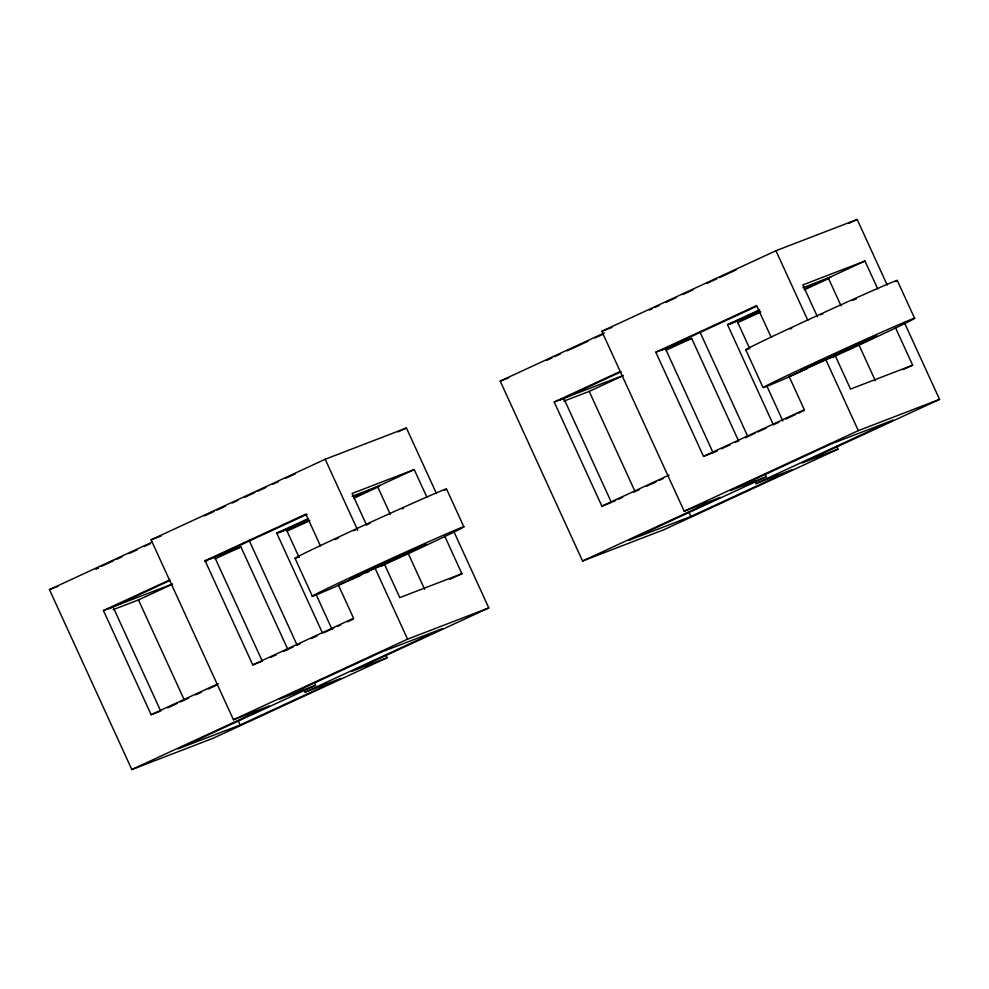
<?xml version="1.0" encoding="UTF-8"?>
<svg xmlns="http://www.w3.org/2000/svg" width="989" height="989" viewBox="0 0 989 989"><rect width="100%" height="100%" fill="white"/><g stroke="black" fill="none" stroke-linecap="round" stroke-linejoin="round"><path stroke-width="1.48" d="M152.207 542.083L49.45 589.617L131.821 769.541L269.292 705.936L233.453 719.732L151.082 539.809L325.196 459.255L406.43 427.99L436.446 493.548M604.341 332.91L500.199 381.086L582.57 561.01L720.029 497.405L684.19 511.202L601.819 331.278L775.945 250.724L857.179 219.459L887.195 285.017M204.29 515.937L214.094 511.4M216.888 510.114L225.294 506.22M232.291 502.981L237.892 500.397M244.901 497.158L254.692 492.621M257.499 491.323L265.893 487.441M272.902 484.202L278.502 481.606M285.5 478.367L295.303 473.83M649.439 309.99L652.233 308.704M655.039 307.406L659.243 305.465M666.24 302.226L676.043 297.689M683.04 294.45L692.844 289.913M706.838 283.435L716.642 278.898M719.448 277.612L736.249 269.836M98.443 567.698L95.661 568.984L98.492 567.896M101.224 566.413L113.71 560.627M116.492 559.354L122.043 556.782M128.99 553.568L137.323 549.711M144.258 546.497L149.821 543.925M546.41 360.453L551.961 357.882M554.742 356.596L560.293 354.025M567.241 350.811L588.059 341.18M595.007 337.966L603.339 334.109M398.097 431.847L406.43 427.99M848.846 223.316L857.179 219.459M260.96 661.74L252.764 664.892L205.082 560.726L305.885 514.095L320.424 545.854M717.223 451.083L703.513 456.362L655.818 352.195L756.634 305.564L771.173 337.323M205.131 561.455L207.851 560.194M210.558 558.933L307.035 514.305M661.307 350.403L756.387 306.417M113.006 606.863L160.7 711.029L151.144 714.701L103.449 610.534L169.255 580.098M215.12 558.872L240.92 546.942L287.972 649.711M563.755 398.332L611.437 502.486L601.881 506.17L554.199 402.004L620.004 371.555M665.869 350.341L691.657 338.411L738.709 441.181M108.938 608.742L170.405 580.308M559.675 400.211L621.154 371.765M322.538 633.145L276.747 533.145L307.554 518.904M353.753 497.516L414.218 469.552L426.939 497.331M773.274 424.615L727.496 324.615L759.7 309.718M804.502 288.986L864.967 261.022L877.676 288.788M279.516 532.614L308.716 519.101M353.518 498.382L378.713 486.724M730.265 324.083L759.453 310.571M804.255 289.851L829.462 278.181M113.055 609.694L138.472 599.915L172.407 584.215M286.798 531.291L309.878 520.61M563.804 401.163L589.209 391.384L623.157 375.684M737.534 322.76L760.615 312.079M444.741 536.211L461.912 573.707L399.791 597.616L384.61 564.472L375.054 568.156L338.399 585.117L353.58 618.249L252.764 664.892M895.478 327.68L912.649 365.176L850.528 389.085L835.359 355.941L825.803 359.625L789.148 376.574L804.317 409.718L703.513 456.362M270.726 657.326L276.327 654.743M283.324 651.504L293.127 646.967M297.33 645.026L300.124 643.728M311.325 638.548L316.925 635.952M323.922 632.713L333.726 628.176M337.929 626.235L340.723 624.937M347.732 621.698L353.333 619.114M721.463 448.796L729.87 444.914M735.47 442.318L738.264 441.02M745.273 437.781L755.064 433.244M757.871 431.958L766.277 428.064M773.274 424.825L778.875 422.241M785.872 419.002L795.675 414.465M798.469 413.167L804.069 410.583M151.144 714.701L218.346 683.609M601.881 506.17L669.083 475.079M167.697 707.79L177.501 703.253M180.295 701.955L188.701 698.073M195.698 694.834L201.299 692.238M208.296 688.999L216.702 685.117M612.834 501.843L615.64 500.545M618.434 499.247L622.637 497.306M633.838 492.126L639.438 489.53M646.447 486.291L656.239 481.767M659.045 480.469L663.248 478.528M449.686 579.369L461.912 573.707M903.142 369.577L912.649 365.176M233.453 719.732L407.567 639.166L488.801 607.914L453.691 531.204M684.19 511.202L858.316 430.635L939.55 399.383L904.428 322.674M314.23 682.509L315.503 685.303L178.032 748.896L240.154 724.999L340.958 678.355L305.131 692.152L303.846 689.358M764.967 473.978L766.252 476.772L628.781 540.365L690.903 516.468L791.707 469.824L755.868 483.609L754.595 480.827M305.131 692.152L442.59 628.547L380.468 652.456L279.664 699.087L315.503 685.303M755.868 483.609L893.339 420.016L831.217 443.925L730.414 490.556L766.252 476.772M488.801 607.914L351.342 671.506L387.181 657.722L385.895 654.928M939.55 399.383L802.079 462.976L837.918 449.191L836.645 446.398M387.181 657.722L213.055 738.276L131.821 769.541M837.918 449.191L663.804 529.745L582.57 561.01M601.819 331.278L611.857 327.421M500.199 381.086L508.742 377.798M864.967 261.022L802.845 284.919L817.384 316.678M802.895 287.762L831.032 276.92M151.082 539.809L161.108 535.951M655.818 352.195L691.657 338.411M727.496 324.615L760.566 311.894M49.45 589.617L58.005 586.329M554.199 402.004L623.045 375.511M414.218 469.552L352.096 493.449L366.635 525.221M352.146 496.293L380.295 485.463M205.082 560.726L240.92 546.942M276.747 533.145L308.444 520.956M103.449 610.534L172.296 584.042M897.246 280.394L914.59 318.273M828.3 277.971L841.021 305.749M858.823 344.642L875.364 380.753M775.945 250.724L807.828 320.349M825.803 359.625L858.316 430.635M737.052 320.943L749.773 348.709M766.945 386.217L782.831 420.931M745.768 349.797L763.112 387.676M699.841 331.723L747.733 436.322M665.374 348.524L713.069 452.678M688.974 512.253L690.903 516.468M589.209 391.384L634.987 491.385M446.509 488.925L463.841 526.803M377.563 486.514L390.272 514.292M408.086 553.172L424.615 589.283M325.196 459.255L357.721 530.277M375.054 568.156L407.567 639.166M286.315 529.474L299.024 557.252M316.196 594.748L332.094 629.461M295.019 558.328L312.363 596.206M249.092 540.254L296.984 644.853M214.638 557.054L262.32 661.221M238.225 720.783L240.154 724.999M138.472 599.915L184.251 699.915M345.136 582.36A83.323 1.31 -24.6 0 1 344.259 580.395A83.323 1.31 -24.6 0 1 461.195 527.669A83.323 1.31 -24.6 0 1 381.705 565.869M368.823 571.729A83.323 1.31 -24.6 0 1 366.523 572.755M360.898 575.301A83.323 1.31 -24.6 0 1 350.514 579.962M349.142 580.568A83.323 1.31 -24.6 0 1 346.459 581.767M335.197 539.66A41.662 0.655 -24.6 0 1 336.087 539.215M337.113 538.696A41.662 0.655 -24.6 0 1 338.275 538.127M353.765 530.759A41.662 0.655 -24.6 0 1 355.929 529.758M367.426 524.442A41.662 0.655 -24.6 0 1 369.799 523.354M402.226 508.828A41.662 0.655 -24.6 0 1 403.487 508.284M296.725 557.821A83.323 1.31 -24.6 0 1 371.221 521.982A83.323 1.31 -24.6 0 1 444.605 490.148M299.321 556.807A83.323 1.31 -24.6 0 1 297.874 557.376M802.648 370.801A83.323 1.31 -24.6 0 1 790.804 373.854A83.323 1.31 -24.6 0 1 911.203 319.422A83.323 1.31 -24.6 0 1 832.454 357.338M807.259 368.736A83.323 1.31 -24.6 0 1 804.045 370.183M748.624 348.845A83.323 1.31 -24.6 0 1 819.584 314.539A83.323 1.31 -24.6 0 1 895.342 281.618M790.298 328.966A41.662 0.655 -24.6 0 1 791.719 328.286M820.549 314.811A41.662 0.655 -24.6 0 1 822.922 313.723M852.963 300.297A41.662 0.655 -24.6 0 1 854.224 299.754M855.361 299.271A41.662 0.655 -24.6 0 1 856.363 298.863M367.945 571.345A41.662 0.655 -24.6 0 0 425.962 544.21A41.662 0.655 -24.6 0 0 370.405 568.972A41.662 0.655 -24.6 0 0 367.945 571.345M818.694 362.802A41.662 0.655 -24.6 0 0 876.699 335.667A41.662 0.655 -24.6 0 0 821.142 360.441A41.662 0.655 -24.6 0 0 818.694 362.802"/></g></svg>
